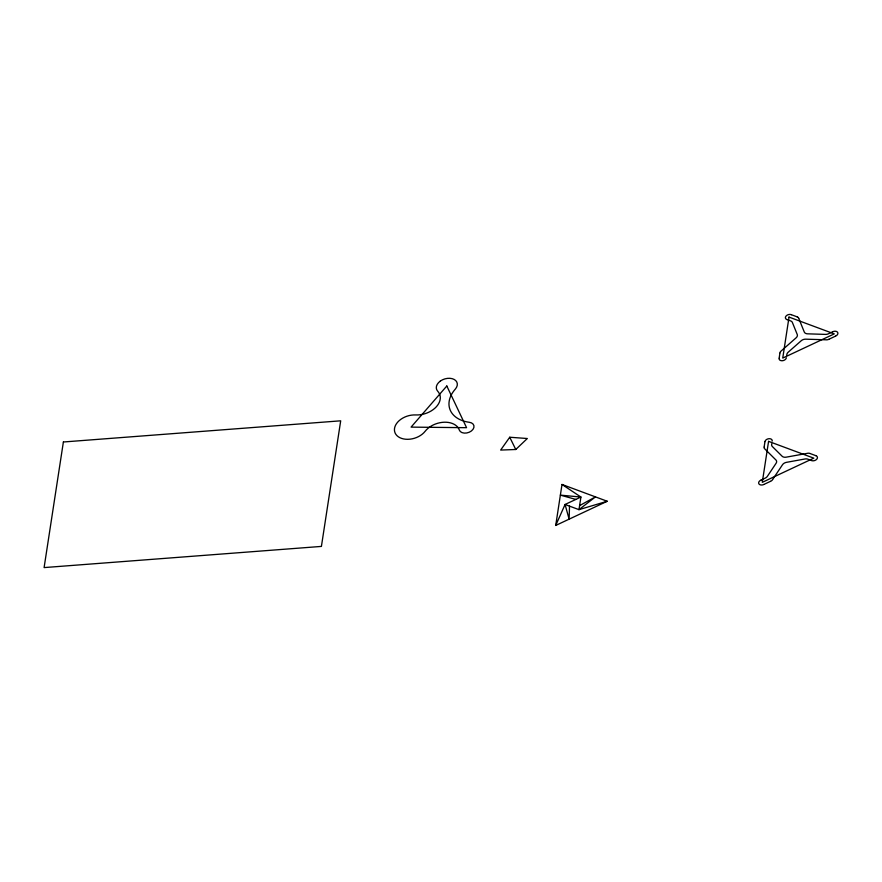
<?xml version="1.0" encoding="UTF-8"?>
<svg xmlns="http://www.w3.org/2000/svg" width="882" height="882" viewBox="0 0 882 882"><rect width="100%" height="100%" fill="white"/><g stroke="black" fill="none" stroke-linecap="round" stroke-linejoin="round"><path stroke-width="1.32" d="M569.518 506.136L569.133 519.156L565.064 504.482L580.918 497.04L562.01 484.461L555.715 525.452L607.235 501.263L562.01 484.461M764.165 446.854L764.914 441.937M779.17 358.048L779.92 353.131M771.794 443.734L771.673 444.517A4.741 3.241 -17.1 0 0 772.345 446.535L782.125 456.237A4.741 3.241 -17.1 0 0 786.215 457.163L806.898 453.425A4.741 3.241 -17.1 0 0 807.217 453.359A3.98 2.723 -17.1 0 1 809.985 453.458M786.766 355.148L786.887 354.366A4.741 3.241 -17.1 0 1 788.199 352.194L801.231 340.739A4.741 3.241 -17.1 0 1 805.696 339.173L825.717 339.791A4.741 3.241 -17.1 0 1 826.026 339.813A3.98 2.723 -17.1 0 0 828.893 339.283M555.715 525.452L565.064 504.482L578.978 509.653L607.235 501.263M772.709 479.422L782.521 464.715A4.741 3.241 -17.1 0 1 786.457 462.344L804.935 458.993A4.741 3.241 -17.1 0 1 807.846 459.18L811.396 460.503M509.741 437.24L500.645 450.074L515.772 449.489L527.315 438.519L509.741 437.24L515.772 449.489M579.606 505.618L595.46 496.886L578.978 509.653L580.918 497.04L560.368 495.133L575.847 499.421M835.474 336.163L829.025 339.195M761.056 480.073L765.146 478.154A4.741 3.241 -17.1 0 0 767.384 476.324L776.094 463.271A4.741 3.241 -17.1 0 0 775.928 459.974L764.97 449.07A4.741 3.241 -17.1 0 0 764.782 448.905A3.782 2.58 -17.1 0 1 764.11 447.163M770.471 481.352L764.021 484.383M832.52 331.853L828.474 333.76A4.741 3.241 -17.1 0 1 825.442 334.399L807.559 333.826A4.741 3.241 -17.1 0 1 804.274 332.007L798.794 318.468M791.441 314.731L797.096 316.836M810.095 453.535L815.762 455.641M787.075 319.604L790.658 320.938A4.741 3.241 -17.1 0 1 792.378 322.459L797.24 334.487A4.741 3.241 -17.1 0 1 796.049 337.883L781.452 350.727A4.741 3.241 -17.1 0 1 781.198 350.937A3.782 2.58 -17.1 0 0 779.964 352.822M764.959 441.628A3.737 2.547 -17.1 0 1 768.983 438.696A3.737 2.547 -17.1 0 1 772.202 441.077M815.872 455.685A3.737 2.547 -17.1 0 1 816.732 459.246A3.737 2.547 -17.1 0 1 811.539 460.558M772.577 479.632A3.771 2.58 -17.1 0 1 770.603 481.285M763.867 484.45A3.748 2.558 -17.1 0 1 761.872 485.001A3.737 2.547 -17.1 0 1 758.674 483.259A3.737 2.547 -17.1 0 1 760.934 480.139M786.358 357.805A3.737 2.547 -17.1 0 1 782.334 360.738A3.737 2.547 -17.1 0 1 779.115 358.357M832.685 331.775A3.737 2.547 -17.1 0 1 837.591 332.316A3.737 2.547 -17.1 0 1 835.607 336.097M797.218 316.881A3.771 2.58 -17.1 0 1 798.717 318.281M786.953 319.56A3.737 2.547 -17.1 0 1 786.105 315.988A3.737 2.547 -17.1 0 1 791.297 314.687M63.383 441.992L44.1 567.589L321.412 546.41L340.695 420.813L63.383 441.992M768.575 441.353L762.28 482.344L813.799 458.155L768.575 441.353M789.026 317.09L782.742 358.081L834.251 333.892L789.026 317.09M446.81 385.996L411.078 427.12L466.567 427.682L446.81 385.996M440.339 381.068A10.782 7.365 -17.1 0 0 437.704 391.211A19.801 13.528 -17.1 0 1 436.226 406.9A19.801 13.528 -17.1 0 1 415.654 414.937A17.045 11.642 -17.1 0 0 395.577 425.19A17.045 11.642 -17.1 0 0 403.548 438.927A17.045 11.642 -17.1 0 0 425.135 431.287A19.25 13.153 -17.1 0 1 444.142 422.224A19.25 13.153 -17.1 0 1 459.324 430.041A7.618 5.204 -17.1 0 0 471.418 430.956A7.618 5.204 -17.1 0 0 469.334 422.291A33.218 22.7 -17.1 0 1 455.288 389.138A10.782 7.365 -17.1 0 0 454.153 379.436A10.782 7.365 -17.1 0 0 440.339 381.068"/></g></svg>
